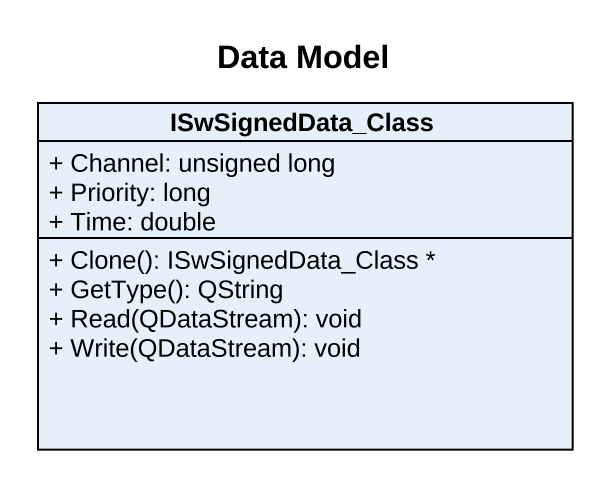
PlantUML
@startuml
title Data Model
hide circle
hide empty members
skinparam classAttributeIconSize 0
class ISwSignedData_Class {
  + Channel: unsigned long
  + Priority: long
  + Time: double
  + Clone(): ISwSignedData_Class *
  + GetType(): QString
  + Read(QDataStream): void
  + Write(QDataStream): void
}
@enduml
